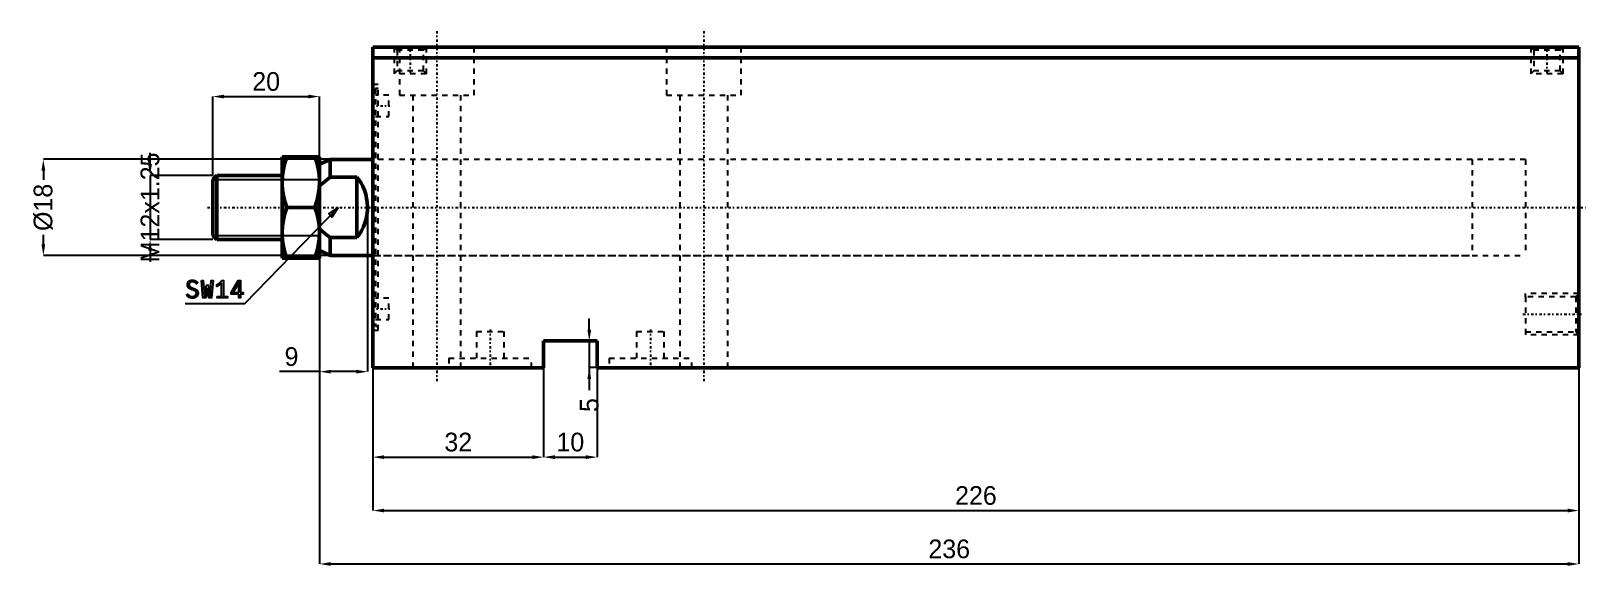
# Model space of a CAD drawing. Header units: millimetres. Extents: x -97 to 358, y -364 to 34.
# Drawn here: x 66.9 to 358.3, y -65.9 to 34.2 of the extents above; entities that cross this region are included whole.
import ezdxf

# ---------------------------------------------------------------- set-up
doc = ezdxf.new("R2010")
doc.units = ezdxf.units.MM
doc.linetypes.add('Center', pattern=[1.5, 0.45, -0.5, 0.05, -0.5])
doc.linetypes.add('Dashed', pattern=[2, 1, -1])
for name, color, linetype, lineweight in [('2d ConnectionPoints', 7, 'Continuous', 50), ('AM_0', 7, 'Continuous', 50), ('AM_5', 3, 'Continuous', 25), ('AM_7', 7, 'Center', 25), ('AM_9', 6, 'Dashed', 25)]:
    doc.layers.add(name, color=color, linetype=linetype, lineweight=lineweight)
doc.dimstyles.new('ISO-25', dxfattribs={"dimtxt": 2.5, "dimasz": 2.5, "dimexe": 1.25, "dimexo": 0.625, "dimtad": 1, "dimtxsty": 'Standard', "dimcen": 2.5, "dimadec": 0, "dimazin": 0, "dimtfac": 1, "dimtmove": 0, "dimatfit": 3, "dimfxl": 1, "dimarcsym": 0})

# ---------------------------------------------------------------- blocks, each defined once
blk = doc.blocks.new('1_JECR_32_150ST_EX_rod_0_in_JECR_MF_LA_32_150ST_EX_0_2')
at = {"layer": 'AM_0'}
for p, q in [((-17, 9.5), (-17, -9.5)), ((-17, 9.5), (-10, 9.5)), ((-10, 9.5), (-10, -9.5)), ((-8, 9), (-10, 8.07)), ((0, 9), (-8, 9)), ((-8, 9), (-8, 5.66)), ((-29.23, 6), (-30, 5.23)), ((-17, 6), (-29.23, 6)), ((-29.23, 6), (-29.23, -6)), ((-30, 5.23), (-30, -5.23)), ((-3, 5.66), (-8, 5.66)), ((-3, 5.66), (-3, -5.66)), ((-10.85, 0), (-16.15, 0)), ((-30, -5.23), (-29.23, -6)), ((-8, -5.66), (-3, -5.66)), ((-8, -5.66), (-8, -9)), ((-29.23, -6), (-17, -6)), ((-10, -8.07), (-8, -9)), ((-10, -9.5), (-17, -9.5)), ((-8, -9), (0, -9))]:
    blk.add_line(p, q, dxfattribs=at)
for points in [[(-16.15, 9.5), (-16.5, 8.34), (-16.77, 7.17), (-16.94, 5.97), (-17, 4.75)], [(-10, 4.75), (-10, 5.09), (-10.08, 6.2), (-10.26, 7.3), (-10.52, 8.41), (-10.85, 9.5)], [(-17, 4.75), (-17, 4.41), (-16.92, 3.3), (-16.74, 2.2), (-16.48, 1.09), (-16.15, 0)], [(-10.85, 0), (-10.5, 1.16), (-10.23, 2.33), (-10.06, 3.53), (-10, 4.75)], [(-8, 5.66), (-9.02, 4.86), (-10, 4.01)], [(-3, -5.66), (-2.53, -5.03), (-2.12, -4.36), (-1.77, -3.65), (-1.49, -2.92), (-1.27, -2.17), (-1.11, -1.4), (-1.02, -0.62), (-1, 0.17), (-1.05, 0.95), (-1.17, 1.73), (-1.35, 2.49), (-1.6, 3.23), (-1.91, 3.95), (-2.29, 4.64), (-2.72, 5.3), (-3, 5.66)], [(-16.15, 0), (-16.5, -1.16), (-16.77, -2.33), (-16.94, -3.53), (-17, -4.75)], [(-10, -4.75), (-10, -4.41), (-10.08, -3.3), (-10.26, -2.2), (-10.52, -1.09), (-10.85, 0)], [(-17, -4.75), (-17, -5.09), (-16.92, -6.2), (-16.74, -7.3), (-16.48, -8.41), (-16.15, -9.5)], [(-10.85, -9.5), (-10.5, -8.34), (-10.23, -7.17), (-10.06, -5.97), (-10, -4.75)], [(-10, -4.01), (-9.03, -4.86), (-8, -5.66)]]:
    blk.add_lwpolyline(points, dxfattribs=at)
at = {"layer": 'AM_5'}
for p, q in [((-30, 5.23), (-10, 5.23)), ((-30, -5.23), (-10, -5.23))]:
    blk.add_line(p, q, dxfattribs=at)
at = {"layer": 'AM_7'}
blk.add_line((-31, 0), (227.3, 0), dxfattribs=at)
at = {"layer": 'AM_9'}
for p, q in [((216, 9), (0, 9)), ((216, 9), (216, -9)), ((0, -9), (216, -9))]:
    blk.add_line(p, q, dxfattribs=at)
blk = doc.blocks.new('2_JECR_MF_LA_32_150ST_EX_0_body_0_in_JECR_MF_LA_32_150ST_EX_0_2')
at = {"layer": 'AM_0'}
for p, q in [((0, -30), (0, 30)), ((226, 30), (0, 30)), ((226, -30), (226, 30)), ((226, 28), (0, 28)), ((32, -25), (32, -30)), ((42, -25), (32, -25)), ((42, -30), (42, -25)), ((32, -30), (0, -30)), ((226, -30), (42, -30))]:
    blk.add_line(p, q, dxfattribs=at)
at = {"layer": 'AM_5', "linetype": 'Dashed'}
for p, q in [((4, 30), (4, 25)), ((10, 30), (10, 25)), ((217, 30), (217, 25)), ((223, 30), (223, 25)), ((226, -16.1385), (216, -16.1385)), ((216, -16.7195), (216, -16.1385)), ((216, -23.2805), (216, -23.8615)), ((226, -23.8615), (216, -23.8615))]:
    blk.add_line(p, q, dxfattribs=at)
at = {"layer": 'AM_7'}
for p, q in [((12, 33), (12, -33)), ((62, 33), (62, -33)), ((7, 30.25), (7, 24.75)), ((220, 30.25), (220, 24.75)), ((-0.15, 19), (3.15, 19)), ((-0.15, -19), (3.15, -19)), ((215.5, -20), (226.5, -20)), ((22, -22.86), (22, -30.34)), ((52, -22.86), (52, -30.34))]:
    blk.add_line(p, q, dxfattribs=at)
at = {"layer": 'AM_9'}
for p, q in [((4, 30), (4.5415, 29.4585)), ((4.5415, 29.4585), (4.5415, 25.5415)), ((9.4585, 29.4585), (4.5415, 29.4585)), ((5, 30), (5, 21)), ((9.4585, 29.4585), (10, 30)), ((9.4585, 25.5415), (9.4585, 29.4585)), ((19, 21), (19, 30)), ((55, 30), (55, 21)), ((69, 21), (69, 30)), ((217, 30), (217.5415, 29.4585)), ((217.5415, 29.4585), (217.5415, 25.5415)), ((222.4585, 29.4585), (217.5415, 29.4585)), ((222.4585, 29.4585), (223, 30)), ((222.4585, 25.5415), (222.4585, 29.4585)), ((4.5415, 25.5415), (4, 25)), ((10, 25), (4, 25)), ((9.4585, 25.5415), (4.5415, 25.5415)), ((10, 25), (9.4585, 25.5415)), ((217.5415, 25.5415), (217, 25)), ((223, 25), (217, 25)), ((222.4585, 25.5415), (217.5415, 25.5415)), ((223, 25), (222.4585, 25.5415)), ((1, 23), (0, 23)), ((0.5, 22.25), (0.5, -22.25)), ((1, 22.25), (0.5, 22.25)), ((3, 21), (0.5, 21)), ((1, -23), (1, 23)), ((3, 17), (3, 21)), ((5, 21), (19, 21)), ((7.5, 21), (7.5, -30)), ((16.5, -30), (16.5, 21)), ((55, 21), (69, 21)), ((57.5, 21), (57.5, -30)), ((66.5, -30), (66.5, 21)), ((0.5, 17), (3, 17)), ((206, 9), (0.5, 9)), ((206, 9), (206, -9)), ((0.5, -9), (206, -9)), ((3, -17), (0.5, -17)), ((3, -21), (3, -17)), ((216, -16.7195), (216, -23.2805)), ((225.419, -16.7195), (216, -16.7195)), ((226, -16.1385), (225.419, -16.7195)), ((225.419, -16.7195), (225.419, -23.2805)), ((0, -23), (1, -23)), ((0.5, -21), (3, -21)), ((0.5, -22.25), (1, -22.25)), ((19.4, -23.2), (24.6, -23.2)), ((19.4, -23.2), (19.4, -28.2)), ((24.6, -28.2), (24.6, -23.2)), ((49.4, -23.2), (54.6, -23.2)), ((49.4, -23.2), (49.4, -28.2)), ((54.6, -28.2), (54.6, -23.2)), ((216, -23.2805), (225.419, -23.2805)), ((225.419, -23.2805), (226, -23.8615)), ((14.25, -28.2), (29.75, -28.2)), ((14.25, -28.2), (14.25, -30)), ((29.75, -30), (29.75, -28.2)), ((44.25, -28.2), (59.75, -28.2)), ((44.25, -28.2), (44.25, -30)), ((59.75, -30), (59.75, -28.2))]:
    blk.add_line(p, q, dxfattribs=at)
blk = doc.blocks.new('*D18')
at = {"layer": 'AM_5', "color": 0, "lineweight": -2}
for p, q in [((130.95, 10.21), (69.2, 10.21)), ((69.2, 8.11), (69.2, 6.34)), ((69.2, -5.69), (69.2, -3.93)), ((130.95, -7.79), (69.2, -7.79))]:
    blk.add_line(p, q, dxfattribs=at)
at = {"layer": 'AM_5', "color": 0}
for points in [[(69.55, 8.11), (68.85, 8.11), (69.2, 10.21)], [(68.85, -5.69), (69.55, -5.69), (69.2, -7.79)]]:
    blk.add_solid(points, dxfattribs=at)
at = {"layer": 'Defpoints', "color": 0}
for p in [(130.95, 10.21), (69.2, -7.79), (130.95, -7.79)]:
    blk.add_point(p, dxfattribs=at)
at = {"layer": 'AM_5', "color": 0, "insert": (69.2, 1.21), "char_height": 3.5, "attachment_point": 5, "rotation": 90}
blk.add_mtext('Ø18', dxfattribs=at)
blk = doc.blocks.new('*D19')
at = {"layer": 'AM_5', "color": 0, "lineweight": -2}
for p, q in [((89.2, 9.31), (89.2, 11.41)), ((100.95, 7.21), (89.2, 7.21)), ((89.2, 7.21), (89.2, -4.79)), ((100.95, -4.79), (89.2, -4.79)), ((89.2, -6.89), (89.2, -8.99))]:
    blk.add_line(p, q, dxfattribs=at)
at = {"layer": 'AM_5', "color": 0}
for points in [[(88.85, 9.31), (89.55, 9.31), (89.2, 7.21)], [(89.55, -6.89), (88.85, -6.89), (89.2, -4.79)]]:
    blk.add_solid(points, dxfattribs=at)
at = {"layer": 'Defpoints', "color": 0}
for p in [(100.95, 7.21), (89.2, -4.79), (100.95, -4.79)]:
    blk.add_point(p, dxfattribs=at)
at = {"layer": 'AM_5', "color": 0, "insert": (89.2, 1.21), "char_height": 3.5, "attachment_point": 5, "rotation": 90}
blk.add_mtext('M12x1.25', dxfattribs=at)
blk = doc.blocks.new('*D20')
at = {"layer": 'AM_5', "color": 0, "lineweight": -2}
for p, q in [((129.95, 1.21), (129.95, -29.54)), ((120.95, -7.79), (120.95, -29.54)), ((120.95, -29.54), (113.48, -29.54)), ((127.85, -29.54), (123.05, -29.54))]:
    blk.add_line(p, q, dxfattribs=at)
at = {"layer": 'AM_5', "color": 0}
for points in [[(123.05, -29.19), (123.05, -29.89), (120.95, -29.54)], [(127.85, -29.89), (127.85, -29.19), (129.95, -29.54)]]:
    blk.add_solid(points, dxfattribs=at)
at = {"layer": 'Defpoints', "color": 0}
for p in [(129.95, 1.21), (120.95, -7.79), (120.95, -29.54)]:
    blk.add_point(p, dxfattribs=at)
at = {"layer": 'AM_5', "color": 0, "insert": (115.7, -26.74), "char_height": 3.5, "attachment_point": 5}
blk.add_mtext('9', dxfattribs=at)
blk = doc.blocks.new('*D21')
at = {"layer": 'AM_5', "color": 0, "lineweight": -2}
for p, q in [((100.95, 7.21), (100.95, 21.96)), ((103.05, 21.96), (118.85, 21.96)), ((120.95, 10.21), (120.95, 21.96))]:
    blk.add_line(p, q, dxfattribs=at)
at = {"layer": 'AM_5', "color": 0}
for points in [[(103.05, 22.31), (103.05, 21.61), (100.95, 21.96)], [(118.85, 21.61), (118.85, 22.31), (120.95, 21.96)]]:
    blk.add_solid(points, dxfattribs=at)
at = {"layer": 'Defpoints', "color": 0}
for p in [(120.95, 21.96), (120.95, 10.21), (100.95, 7.21)]:
    blk.add_point(p, dxfattribs=at)
at = {"layer": 'AM_5', "color": 0, "insert": (110.95, 24.76), "char_height": 3.5, "attachment_point": 5}
blk.add_mtext('20', dxfattribs=at)
blk = doc.blocks.new('*D22')
at = {"layer": 'AM_5', "color": 0, "lineweight": -2}
for p, q in [((130.95, -28.79), (130.95, -55.54)), ((356.95, -28.79), (356.95, -55.54)), ((133.05, -55.54), (354.85, -55.54))]:
    blk.add_line(p, q, dxfattribs=at)
at = {"layer": 'AM_5', "color": 0}
for points in [[(133.05, -55.19), (133.05, -55.89), (130.95, -55.54)], [(354.85, -55.89), (354.85, -55.19), (356.95, -55.54)]]:
    blk.add_solid(points, dxfattribs=at)
at = {"layer": 'Defpoints', "color": 0}
for p in [(130.95, -28.79), (356.95, -28.79), (356.95, -55.54)]:
    blk.add_point(p, dxfattribs=at)
at = {"layer": 'AM_5', "color": 0, "insert": (243.95, -52.74), "char_height": 3.5, "attachment_point": 5}
blk.add_mtext('226', dxfattribs=at)
blk = doc.blocks.new('*D23')
at = {"layer": 'AM_5', "color": 0, "lineweight": -2}
for p, q in [((120.95, -7.79), (120.95, -65.54)), ((356.95, -28.79), (356.95, -65.54)), ((123.05, -65.54), (354.85, -65.54))]:
    blk.add_line(p, q, dxfattribs=at)
at = {"layer": 'AM_5', "color": 0}
for points in [[(123.05, -65.19), (123.05, -65.89), (120.95, -65.54)], [(354.85, -65.89), (354.85, -65.19), (356.95, -65.54)]]:
    blk.add_solid(points, dxfattribs=at)
at = {"layer": 'Defpoints', "color": 0}
for p in [(120.95, -7.79), (356.95, -28.79), (356.95, -65.54)]:
    blk.add_point(p, dxfattribs=at)
at = {"layer": 'AM_5', "color": 0, "insert": (238.95, -62.74), "char_height": 3.5, "attachment_point": 5}
blk.add_mtext('236', dxfattribs=at)
blk = doc.blocks.new('*D24')
at = {"layer": 'AM_5', "color": 0, "lineweight": -2}
for p, q in [((162.95, -28.79), (162.95, -45.54)), ((172.95, -28.79), (172.95, -45.54)), ((165.05, -45.54), (170.85, -45.54))]:
    blk.add_line(p, q, dxfattribs=at)
at = {"layer": 'AM_5', "color": 0}
for points in [[(165.05, -45.19), (165.05, -45.89), (162.95, -45.54)], [(170.85, -45.89), (170.85, -45.19), (172.95, -45.54)]]:
    blk.add_solid(points, dxfattribs=at)
at = {"layer": 'Defpoints', "color": 0}
for p in [(162.95, -28.79), (172.95, -28.79), (172.95, -45.54)]:
    blk.add_point(p, dxfattribs=at)
at = {"layer": 'AM_5', "color": 0, "insert": (167.95, -42.74), "char_height": 3.5, "attachment_point": 5}
blk.add_mtext('10', dxfattribs=at)
blk = doc.blocks.new('*D25')
at = {"layer": 'AM_5', "color": 0, "lineweight": -2}
for p, q in [((171.5, -21.69), (171.5, -19.59)), ((172.95, -23.79), (171.5, -23.79)), ((171.5, -23.79), (171.5, -28.79)), ((172.95, -28.79), (171.5, -28.79)), ((171.5, -28.79), (171.5, -32.99))]:
    blk.add_line(p, q, dxfattribs=at)
at = {"layer": 'AM_5', "color": 0}
for points in [[(171.15, -21.69), (171.85, -21.69), (171.5, -23.79)], [(171.85, -30.89), (171.15, -30.89), (171.5, -28.79)]]:
    blk.add_solid(points, dxfattribs=at)
at = {"layer": 'Defpoints', "color": 0}
for p in [(172.95, -23.79), (171.5, -28.79), (172.95, -28.79)]:
    blk.add_point(p, dxfattribs=at)
at = {"layer": 'AM_5', "color": 0, "insert": (171.5, -35.79), "char_height": 3.5, "attachment_point": 5, "rotation": 90}
blk.add_mtext('5', dxfattribs=at)
blk = doc.blocks.new('*D26')
at = {"layer": 'AM_5', "color": 0, "lineweight": -2}
for p, q in [((130.95, 1.21), (130.95, -45.54)), ((162.95, -28.79), (162.95, -45.54)), ((133.05, -45.54), (160.85, -45.54))]:
    blk.add_line(p, q, dxfattribs=at)
at = {"layer": 'AM_5', "color": 0}
for points in [[(133.05, -45.19), (133.05, -45.89), (130.95, -45.54)], [(160.85, -45.89), (160.85, -45.19), (162.95, -45.54)]]:
    blk.add_solid(points, dxfattribs=at)
at = {"layer": 'Defpoints', "color": 0}
for p in [(130.95, 1.21), (162.95, -28.79), (162.95, -45.54)]:
    blk.add_point(p, dxfattribs=at)
at = {"layer": 'AM_5', "color": 0, "insert": (146.95, -42.74), "char_height": 3.5, "attachment_point": 5}
blk.add_mtext('32', dxfattribs=at)

msp = doc.modelspace()

# ---------------------------------------------------------------- linework, layer by layer
at = {"layer": '2d ConnectionPoints'}
msp.add_point((130.951, 1.206), dxfattribs=at)
msp.add_point((130.951, 1.206), dxfattribs=at)
at = {"layer": 'AM_5'}
for p, q in [((106.951, -16.794), (124.451, 1.206)), ((95.751, -16.794), (106.951, -16.794))]:
    msp.add_line(p, q, dxfattribs=at)
for points in [[(124.451, 1.206), (123.288, -0.592), (122.686, -0.007), (124.451, 1.206)], [(96.233, -15.014), (96.233, -15.014), (96.318, -15.102), (96.445, -15.217), (96.445, -15.217), (96.572, -15.313), (96.656, -15.365), (96.656, -15.365), (96.742, -15.408), (96.873, -15.455), (96.873, -15.455), (97.009, -15.48), (97.102, -15.484), (97.102, -15.484), (97.177, -15.481), (97.288, -15.466), (97.288, -15.466), (97.398, -15.437), (97.469, -15.411), (97.469, -15.411), (97.538, -15.378), (97.632, -15.32), (97.632, -15.32), (97.714, -15.251), (97.762, -15.198), (97.762, -15.198), (97.803, -15.14), (97.847, -15.047), (97.847, -15.047), (97.871, -14.945), (97.876, -14.872), (97.876, -14.872), (97.871, -14.802), (97.849, -14.705), (97.849, -14.705), (97.806, -14.618), (97.767, -14.565), (97.767, -14.565), (97.722, -14.517), (97.648, -14.452), (97.648, -14.452), (97.565, -14.396), (97.505, -14.363), (97.505, -14.363), (97.439, -14.331), (97.326, -14.282), (97.326, -14.282), (97.195, -14.229), (97.097, -14.192), (96.915, -14.124), (96.915, -14.124), (96.834, -14.09), (96.72, -14.038), (96.72, -14.038), (96.617, -13.984), (96.554, -13.947), (96.554, -13.947), (96.494, -13.906), (96.412, -13.834), (96.412, -13.834), (96.337, -13.749), (96.291, -13.684), (96.291, -13.684), (96.251, -13.613), (96.208, -13.493), (96.208, -13.493), (96.185, -13.358), (96.181, -13.26), (96.181, -13.26), (96.185, -13.163), (96.208, -13.027), (96.208, -13.027), (96.251, -12.9), (96.291, -12.82), (96.291, -12.82), (96.339, -12.746), (96.428, -12.648), (96.428, -12.648), (96.535, -12.564), (96.617, -12.517), (96.617, -12.517), (96.707, -12.477), (96.855, -12.434), (96.855, -12.434), (97.019, -12.411), (97.136, -12.406), (97.136, -12.406), (97.223, -12.409), (97.346, -12.42), (97.346, -12.42), (97.459, -12.442), (97.53, -12.462), (97.53, -12.462), (97.597, -12.486), (97.691, -12.528), (97.691, -12.528), (97.779, -12.578), (97.835, -12.615), (97.835, -12.615), (97.889, -12.656), (97.975, -12.726), (97.975, -12.726), (98.064, -12.808), (98.126, -12.868), (97.896, -13.071), (97.896, -13.071), (97.83, -13.002), (97.725, -12.912), (97.725, -12.912), (97.61, -12.838), (97.529, -12.799), (97.529, -12.799), (97.446, -12.766), (97.322, -12.731), (97.322, -12.731), (97.199, -12.713), (97.118, -12.709), (97.118, -12.709), (97.05, -12.712), (96.953, -12.726), (96.953, -12.726), (96.864, -12.753), (96.809, -12.778), (96.809, -12.778), (96.757, -12.808), (96.689, -12.862), (96.689, -12.862), (96.632, -12.925), (96.6, -12.973), (96.6, -12.973), (96.574, -13.024), (96.545, -13.107), (96.545, -13.107), (96.529, -13.196), (96.526, -13.26), (96.526, -13.26), (96.531, -13.333), (96.552, -13.434), (96.552, -13.434), (96.592, -13.523), (96.629, -13.576), (96.629, -13.576), (96.672, -13.624), (96.744, -13.688), (96.744, -13.688), (96.825, -13.743), (96.884, -13.775), (96.884, -13.775), (96.949, -13.805), (97.063, -13.854), (97.063, -13.854), (97.196, -13.905), (97.295, -13.942), (97.295, -13.942), (97.409, -13.984), (97.562, -14.045), (97.562, -14.045), (97.693, -14.103), (97.769, -14.14), (97.769, -14.14), (97.838, -14.179), (97.933, -14.25), (97.933, -14.25), (98.019, -14.334), (98.071, -14.397), (98.071, -14.397), (98.116, -14.467), (98.165, -14.587), (98.165, -14.587), (98.191, -14.724), (98.196, -14.825), (98.196, -14.825), (98.191, -14.93), (98.163, -15.081), (98.163, -15.081), (98.11, -15.224), (98.062, -15.314), (98.062, -15.314), (98.004, -15.398), (97.901, -15.511), (97.901, -15.511), (97.777, -15.608), (97.684, -15.663), (97.684, -15.663), (97.584, -15.709), (97.423, -15.759), (97.423, -15.759), (97.25, -15.786), (97.127, -15.792), (97.127, -15.792), (96.877, -15.768), (96.527, -15.647), (96.527, -15.647), (96.209, -15.422), (96.015, -15.214), (96.233, -15.014)], [(98.81, -12.445), (99.156, -12.445), (99.37, -15.43), (99.415, -15.453), (99.761, -13.364), (100.075, -13.364), (100.416, -15.453), (100.471, -15.43), (100.666, -12.445), (101.021, -12.445), (100.739, -15.744), (100.186, -15.744), (99.934, -14.151), (99.934, -14.119), (99.907, -14.119), (99.907, -14.151), (99.618, -15.744), (99.083, -15.744), (98.81, -12.445)], [(101.776, -15.453), (102.613, -15.453), (102.613, -12.991), (102.613, -12.991), (102.568, -13.036), (102.492, -13.107), (102.492, -13.107), (102.406, -13.181), (102.343, -13.232), (102.343, -13.232), (102.277, -13.283), (102.178, -13.355), (102.178, -13.355), (102.078, -13.422), (102.01, -13.464), (102.01, -13.464), (101.945, -13.502), (101.854, -13.548), (101.854, -13.548), (101.772, -13.581), (101.722, -13.596), (101.722, -13.25), (101.722, -13.25), (101.784, -13.221), (101.882, -13.165), (101.882, -13.165), (101.985, -13.095), (102.057, -13.04), (102.057, -13.04), (102.129, -12.981), (102.235, -12.891), (102.235, -12.891), (102.336, -12.796), (102.402, -12.732), (102.402, -12.732), (102.464, -12.668), (102.547, -12.578), (102.547, -12.578), (102.618, -12.496), (102.659, -12.445), (102.95, -12.445), (102.95, -15.453), (103.71, -15.453), (103.71, -15.744), (101.776, -15.744), (101.776, -15.453)], [(105.848, -15.016), (104.374, -15.016), (104.374, -14.72), (105.716, -12.445), (106.166, -12.445), (106.166, -14.709), (106.658, -14.709), (106.658, -15.016), (106.166, -15.016), (106.166, -15.744), (105.848, -15.744), (105.848, -15.016)], [(105.852, -14.709), (105.852, -12.827), (104.765, -14.709), (105.852, -14.709)]]:
    msp.add_lwpolyline(points, dxfattribs=at)

# ---------------------------------------------------------------- block references
for name in ['2_JECR_MF_LA_32_150ST_EX_0_body_0_in_JECR_MF_LA_32_150ST_EX_0_2', '1_JECR_32_150ST_EX_rod_0_in_JECR_MF_LA_32_150ST_EX_0_2']:
    msp.add_blockref(name, (130.951, 1.206))

# ---------------------------------------------------------------- dimensions: what is measured, and where the dimension line sits
for base, p1, p2, text, picture, middle in [((120.951, 21.956), (100.951, 7.206), (120.951, 10.206), '20', '*D21', (110.951, 21.956)), ((120.951, -29.544), (129.951, 1.206), (120.951, -7.794), '9', '*D20', (115.701, -29.544)), ((162.951, -45.544), (130.951, 1.206), (162.951, -28.794), '32', '*D26', (146.951, -45.544)), ((356.951, -65.544), (120.951, -7.794), (356.951, -28.794), '236', '*D23', (238.951, -65.544)), ((356.951, -55.544), (130.951, -28.794), (356.951, -28.794), '226', '*D22', (243.951, -55.544)), ((172.951, -45.544), (162.951, -28.794), (172.951, -28.794), '10', '*D24', (167.951, -45.544))]:
    dim = msp.add_linear_dim(base=base, p1=p1, p2=p2, text=text, dimstyle='ISO-25', override={"dimtxt": 3.5, "dimasz": 2.1, "dimexe": 0, "dimexo": 0, "dimgap": 1.05}, dxfattribs=at)
    dim.commit()
    dim.dimension.update_dxf_attribs({"geometry": picture, "text_midpoint": middle, "dimtype": 160})
for base, p1, p2, text, picture, middle in [((69.201, -7.794), (130.951, 10.206), (130.951, -7.794), 'Ø18', '*D18', (69.201, 1.206)), ((89.201, -4.794), (100.951, 7.206), (100.951, -4.794), 'M12x1.25', '*D19', (89.201, 1.206)), ((171.501, -28.794), (172.951, -23.794), (172.951, -28.794), '5', '*D25', (171.501, -35.794))]:
    dim = msp.add_linear_dim(base=base, p1=p1, p2=p2, angle=90, text=text, dimstyle='ISO-25', override={"dimtxt": 3.5, "dimasz": 2.1, "dimexe": 0, "dimexo": 0, "dimgap": 1.05}, dxfattribs=at)
    dim.commit()
    dim.dimension.update_dxf_attribs({"geometry": picture, "text_midpoint": middle, "dimtype": 160, "text_rotation": 90})

doc.saveas('drawing.dxf')
